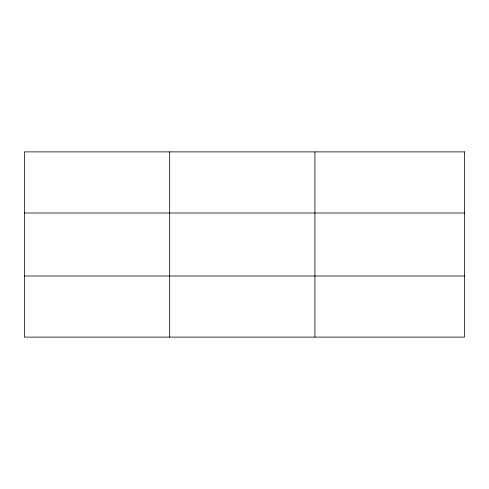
<?xml version="1.0" encoding="UTF-8"?>
<svg xmlns="http://www.w3.org/2000/svg" width="489" height="489" viewBox="0 0 489 489"><rect width="100%" height="100%" fill="white"/><g stroke="black" fill="none" stroke-linecap="round" stroke-linejoin="round"><path stroke-width="0.73" d="M169.683 337.11L169.683 151.89M314.916 337.11L314.916 151.89M24.45 213.015L464.55 213.015M24.45 275.985L464.55 275.985M464.55 151.89L464.55 337.11L24.45 337.11L24.45 151.89L464.55 151.89"/></g></svg>
